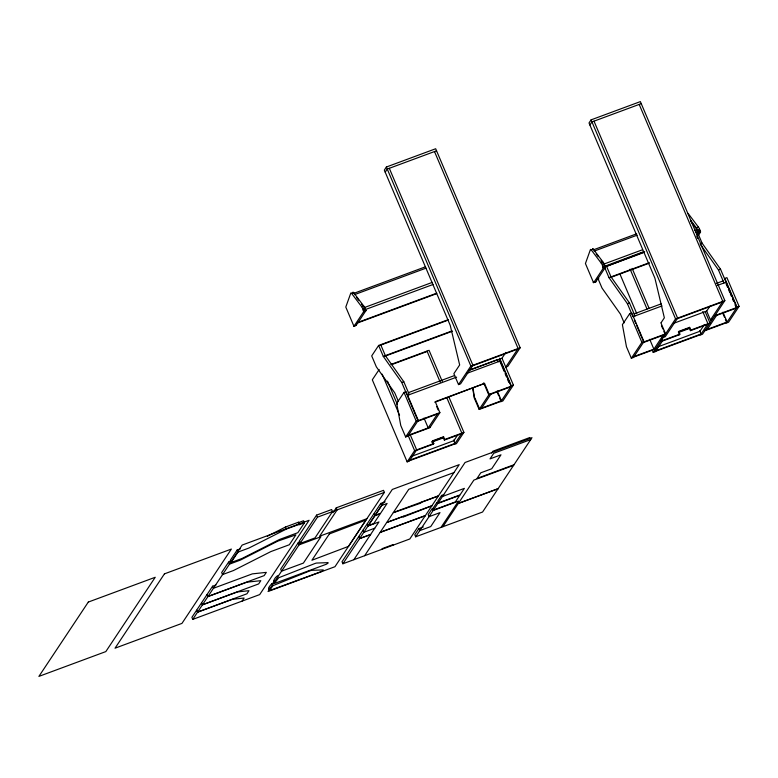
<?xml version="1.0" encoding="UTF-8"?>
<svg xmlns="http://www.w3.org/2000/svg" width="778" height="778" viewBox="0 0 778 778"><rect width="100%" height="100%" fill="white"/><g stroke="black" fill="none" stroke-linecap="round" stroke-linejoin="round"><path stroke-width="1.17" d="M354.019 326.186L363.647 311.735L362.801 308.856A4.464 1.128 69.7 0 0 361.605 306.678L351.598 293.403A2.927 0.739 69.7 0 0 350.79 293.121L345.792 307.057L353.893 326.147L356.12 325.399L365.709 310.976L364.853 308.098A4.464 1.128 69.7 0 0 363.657 305.919L353.65 292.645A2.927 0.739 69.7 0 0 352.842 292.363M593.702 282.628L603.29 268.206L602.435 265.327A4.464 1.128 69.7 0 0 601.238 263.149L591.231 249.884A2.927 0.739 69.7 0 0 590.424 249.592L585.435 263.528L593.536 282.618L595.754 281.869L605.342 267.447L604.487 264.569A4.464 1.128 69.7 0 0 603.29 262.39L593.293 249.116A2.927 0.739 69.7 0 0 592.486 248.834M698.566 235.112L700.521 232.107L699.646 229.316A4.464 1.128 69.7 0 0 698.459 227.137L688.452 213.862A2.927 0.739 69.7 0 0 687.645 213.58M273.574 582.722C271.6 583.053 266.64 589.491 269.558 588.363M274.469 583.199L278.719 577.753L314.711 563.603A2.927 0.515 -23 0 1 316.763 563.039L327.703 562.669A4.464 0.778 -23 0 1 328.121 563.039L326.459 564.196L275.431 583.101C271.347 582.975 275.315 576.216 278.398 575.457M700.472 232.243L698.45 232.953L697.176 234.868M272.806 585.708L269.655 590.531L321.625 571.46L323.288 570.293A4.464 0.778 -23 0 0 322.88 569.934L311.939 570.303A2.927 0.515 -23 0 0 309.877 570.867L272.806 585.708L271.93 583.656M385.129 501.81L380.763 503.434L374.208 513.305L375.074 515.357L380.539 513.334L387.094 503.454L381.628 505.476L375.074 515.357M368.237 525.646L374.792 515.765L380.257 513.743L373.703 523.623L368.237 525.646L367.372 523.594L373.926 513.713L374.792 515.765M434.494 151.554L518.109 348.525L505.758 367.109L507.81 366.341L520.161 347.766L435.68 148.744L386.384 167.007L384.332 170.1L450.229 325.35L459.662 364.95L453.875 373.664L458.514 384.604L460.566 383.846L472.917 365.261L389.311 168.301M385.198 172.152L387.259 169.059L436.555 150.796M212.569 586.233L207.162 594.363L208.037 596.415L264.17 575.613L266.339 572.365L252.344 573.872L213.435 588.285L212.569 586.233L215.905 584.998M228.615 562.086L221.672 572.53L222.547 574.582L233.497 570.527L270.861 551.583L289.348 544.736L295.912 534.856L277.804 541.128L240.441 560.072L229.491 564.138L228.615 562.086L230.813 561.269M240.431 548.811L237.144 550.027L230.2 560.481L231.066 562.533L242.026 558.478L279.39 539.524L297.877 532.677L304.431 522.806L303.566 520.754L298.091 522.787L298.47 522.203L298.956 524.839L304.431 522.806M192.759 619.385L242.162 545.067L309.09 520.278L259.687 594.596L192.759 619.385L191.894 617.333L196.649 610.176L197.524 612.228L232.437 599.293L244.117 598.029L242.055 601.131M231.066 562.533L238.019 552.079L248.97 548.023L286.333 529.079L299.345 524.255M448.293 319.641L378.643 345.442L371.699 355.896L376.338 366.837L394.777 392.89L398.472 401.584M380.316 345.267L380.695 344.683L385.343 355.624L403.782 381.687L409.306 394.67M379.158 369.521L372.312 379.81L407.157 461.879L409.209 461.121L416.668 449.888L410.074 434.367M298.178 542.811L280.683 569.136L281.548 571.178L303.381 563.097L320.886 536.771L299.044 544.863L298.178 542.811L300.357 542.003M316.578 515.124L299.083 541.449L299.958 543.501L315.012 537.919L332.507 511.593L331.642 509.541L316.578 515.124L317.453 517.175L268.05 591.494L334.968 566.705L384.371 492.386L383.505 490.334L336.261 507.83L333.023 512.702M404.006 392.384L396.692 403.383L400.758 425.478L405.649 436.983L407.701 436.225L418.253 420.353L406.058 391.626L404.006 392.384L416.191 421.112L405.649 436.983M702.758 311.54L707.941 323.745L700.472 334.968L702.534 334.209L724.853 300.629L640.372 101.607L591.076 119.87L589.024 122.963L654.92 278.213L664.354 317.823L661.135 322.656M589.889 125.015L591.951 121.922L641.247 103.659M437.45 413.964L428.192 427.9L424.01 418.058M407.157 461.879L414.616 450.656L433.784 443.548L432.626 440.815L443.577 436.759L444.734 439.492L444.355 440.076L443.188 437.333L432.237 441.398L433.395 444.131L416.279 450.472M472.567 387.989L474.502 398.521L479.151 409.461L489.187 394.368L484.538 383.418L435.242 401.681L439.891 412.622L429.864 427.715L407.954 435.836M458.514 384.604L470.865 366.03L520.161 347.766M342.894 563.768L392.297 489.45L459.214 464.651L409.811 538.979L342.894 563.768L342.019 561.716L362.918 530.285L363.783 532.337L374.831 528.145L378.944 521.95L367.994 526.006L367.119 523.954L363.005 530.149L363.88 532.201M432.237 441.398L432.626 440.815M353.844 559.713L374.743 528.272M433.395 444.131L433.784 443.548M364.629 555.716L380.063 532.492L425.255 515.756M443.577 436.759L442.672 438.111L431.722 442.167M474.502 398.521L472.985 387.57M484.538 383.418L434.863 402.265M469.222 370.347L501.985 358.211L505.836 352.405M457.736 434.863L453.875 440.679L410.949 456.579M381.745 549.375L382.261 548.607L393.211 544.542L392.696 545.32M448.848 396.897L463.912 432.393L456.443 443.616L454.391 444.374L461.85 433.151L446.786 397.665M481.592 408.119L490.85 394.183M513.402 385.1L511.35 385.859L500.799 401.73L502.851 400.971L513.402 385.1L501.985 358.211M423.281 526.949L418.904 528.573L414.791 534.758L415.656 536.81L482.574 512.021L531.977 437.693L465.059 462.492L415.656 536.81M441.573 495.44L437.751 501.188L438.102 503.055L460.002 494.934L464.369 488.37L442.468 496.481L441.573 495.44L443.771 494.633M644.699 251.761L606.013 266.533L643.182 252.753M440.99 527.426L458.485 501.11L433.151 510.494L432.286 508.442L428.163 514.637L429.038 516.689L439.988 512.624L430.73 526.56L419.77 530.625L418.904 528.573M491.647 453.097L492.892 451.221L529.857 437.528M442.867 526.735L458.31 503.502L498.017 488.798M629.703 313.651L622.39 324.65L626.455 346.735L631.347 358.25L633.399 357.491L643.951 341.62L631.755 312.892L629.703 313.651L641.889 342.378L631.347 358.25M663.148 335.23L653.89 349.166L649.708 339.315M652.295 350.256L653.238 352.473L675.557 318.892L724.853 300.629M662.37 341.065L679.486 334.725L679.865 334.141L678.708 331.409L689.658 327.353L690.825 330.086L690.436 330.669L689.279 327.927L678.319 331.992M689.658 327.353L688.763 328.705L678.902 332.352M673.913 323.22L706.677 311.083L709.886 306.24M725.66 282.784L726.049 282.21L717.238 285.468M704.46 324.494L699.957 331.263L658.159 346.755M706.677 311.083L710.45 319.972L722.801 301.387L639.185 104.417M707.29 329.386L716.548 315.45M737.048 307.125L726.496 322.996L728.548 322.238L739.1 306.367L726.905 277.639L724.853 278.398L737.048 307.125L739.1 306.367M267.321 536.227L285.468 527.027L298.47 522.203M356.071 325.418L355.556 324.883M351.598 293.403L353.65 292.645M353.854 293.335L425.391 266.835M354.457 294.658L425.994 268.157M361.605 306.678L363.657 305.919M432.344 282.365L364.221 307.611L361.43 303.906M362.801 308.856L364.853 308.098M363.375 310.218L365.427 309.45M365.086 309.654L433.22 284.417M363.443 310.403L365.495 309.644M363.511 310.587L365.563 309.829M363.559 310.782L365.611 310.014M363.608 310.957L365.66 310.198M363.647 311.132L365.699 310.373M363.666 311.288L365.718 310.529M363.686 311.433L365.738 310.665M363.676 311.657L365.738 310.792M363.647 311.735L365.709 310.976M357.345 322.588L436.828 293.15M356.966 323.171L436.448 293.724M353.669 325.914L355.721 325.146M353.747 326.011L355.809 325.253M353.825 326.089L355.954 325.389M591.231 249.884L593.293 249.116M593.488 249.806L636.637 233.818M594.091 251.129L637.24 235.141M601.238 263.149L603.29 262.39M690.689 220.31L696.398 227.896L698.459 227.137M381.434 344.849L446.776 320.643M642.463 249.777L603.854 264.082L601.063 260.377M694.696 230.424L696.962 229.588L697.837 231.64L695.561 232.476M602.435 265.327L604.487 264.569M696.398 227.896A4.464 1.128 69.7 0 1 697.594 230.074L699.646 229.316M603.008 266.689L605.06 265.93M697.594 230.074L698.167 231.436L700.219 230.667M603.076 266.873L643.328 251.829M700.54 232.009C698.06 234.966 697.331 230.346 700.297 230.862M603.145 267.058L605.196 266.3M698.304 231.805L700.356 231.047M603.203 267.253L605.255 266.484M698.362 231.99L700.414 231.231M603.242 267.428L605.294 266.669M698.411 232.175L700.463 231.416M603.281 267.603L605.333 266.844M698.44 232.35L700.492 231.581M603.31 267.758L605.362 267M698.469 232.505L700.521 231.747M603.32 267.904L605.372 267.146M698.479 232.651L700.531 231.883M605.372 267.262L603.31 268.128L605.342 267.447M378.643 345.442L383.291 356.392L451.814 331M384.954 356.207L452.553 331.165M596.6 279.642L598.865 278.806M593.303 282.385L595.705 281.889M593.39 282.482L595.442 281.724M593.458 282.56L595.754 281.869M604.807 267.807L608.989 277.649L649.348 262.701M700.044 243.922L702.096 243.154L720.535 269.217L736.785 307.514L714.885 315.625M610.652 277.474L648.959 263.285M390.867 364.474L429.067 350.324L442.254 381.376M391.616 364.639L426.636 351.666M383.291 356.392L401.73 382.445L403.782 381.687M608.989 277.649L627.428 303.712L629.48 302.943L635.004 315.936M700.725 244.885L718.473 269.976L720.535 269.217M472.538 365.845L517.72 349.108M408.431 392.618L454.615 375.511M470.389 369.667L497.424 359.65M456.618 377.145L407.244 395.438L417.99 420.742L439.891 412.622M466.751 373.391L500.351 360.943L499.962 361.527L504.163 371.427M634.128 313.884L661.164 303.867M716.363 283.416L723.122 280.916M662.039 305.919L632.942 316.704L627.428 303.712M677.23 318.708L722.412 301.971M416.191 421.112L418.253 420.353M489.187 394.368L511.088 386.248L499.427 358.775M417.601 421.316L439.502 413.206M510.708 386.831L488.798 394.942L483.663 382.844M641.889 342.378L643.951 341.62M643.299 342.583L665.2 334.472L663.799 331.165M714.496 316.208L736.406 308.088M663.206 337.467L665.258 336.709L677.609 318.124L594.003 121.164M710.45 319.972L712.502 319.213M660.697 341.241L679.865 334.141M690.825 330.086L709.993 322.987L705.286 311.89M408.343 435.252L430.253 427.141M690.436 330.669L707.552 324.329M479.151 409.461L501.061 401.341L499.661 398.064M634.041 356.519L655.951 348.408M705.228 330.144L727.138 322.024L722.957 312.182M633.652 357.102L655.562 348.982M704.849 330.728L726.749 322.607L725.359 319.33M655.932 350.742L701.124 334.005L699.704 330.679M655.553 351.325L700.735 334.579M653.238 352.473L655.29 351.714L662.749 340.482L661.815 338.265M444.734 439.492L463.912 432.393M444.355 440.076L461.471 433.735M409.85 460.148L455.033 443.411L453.623 440.085M409.461 460.732L454.653 443.995M317.453 517.175L384.371 492.386M530.732 439.58L493.758 453.273L490.033 458.884L500.983 454.829L491.725 468.764L480.765 472.82L477.04 478.431L514.005 464.738M453.963 472.557L408.771 489.304L393.337 512.527L438.52 495.79M366.876 518.702L319.632 536.207L337.137 509.882L336.261 507.83M513.568 465.39L473.86 480.104L458.427 503.327L498.134 488.623M438.354 496.033L421.238 502.374L420.723 503.152L393.172 512.78L386.744 522.456L431.926 505.71M431.839 505.846L403.247 517.02L403.763 516.242L386.647 522.583L380.218 532.259L425.401 515.522M370.62 534.467L359.669 538.532L358.804 536.48M370.571 534.554L359.621 538.609L358.746 536.557M274.216 581.156L273.652 581.244M690.689 221.263L696.962 229.588L697.214 231.338M596.191 253.9L598.282 256.682M356.548 297.429L358.639 300.211M629.48 302.943L611.041 276.89L606.393 265.95M726.127 283.882L727.527 287.189M728.451 289.358L729.842 292.635M730.328 293.792L731.262 295.99M732.662 299.287L733.605 301.494M735.006 304.791L735.939 306.989M718.473 269.976L723.997 282.968M697.448 232.214L702.096 243.154M696.787 236.259L697.72 238.447M723.034 313.855L724.435 317.142M591.076 119.87L675.557 318.892M678.708 332.896L679.486 334.725M660.94 322.948L665.589 333.888L643.688 341.999L636.686 325.496M661.465 325.671L662.875 328.997M632.154 268.4L649.105 308.321M630.102 269.159L647.043 309.08M619.813 273.73L636.764 313.651M634.352 320.001L635.752 323.298M624.16 322.851L620.474 314.156L602.036 288.103L597.854 278.261M499.622 358.24L511.35 385.859M505.097 373.625L506.507 376.931M507.441 379.129L508.841 382.426M497.375 359.533L498.299 361.702M497.259 390.916L501.44 400.767L479.53 408.878L474.891 397.937M497.337 392.589L498.737 395.876M386.384 167.007L470.865 366.03M427.015 351.082L440.202 382.134M436.701 406.602L438.111 409.928M401.73 382.445L406.787 394.358M387.483 381.132L397.364 404.424M382.134 374.13L399.552 415.16M408.022 435.126L414.616 450.656M380.763 503.434L381.628 505.476M285.468 527.027L286.333 529.079M268.896 588.508L269.772 590.56L268.77 588.411M237.144 550.027L238.019 552.079M329.347 533.941L311.92 560.238L348.544 546.36L365.971 520.064L329.347 533.941M88.303 602.065L38.9 676.393L105.818 651.594L155.221 577.276L88.303 602.065M164.44 573.863L115.037 648.191L181.955 623.392L231.358 549.074L164.44 573.863M201.531 602.833L196.766 610.001L197.641 612.053L246.937 593.789L248.989 590.687L237.319 591.951L202.397 604.885L201.531 602.833M207.036 594.548L201.638 602.678L202.504 604.73L258.646 583.928L260.815 580.67L246.821 582.187L207.911 596.6L207.036 594.548M436.925 502.432L433.103 508.18L433.453 510.047L455.354 501.927L459.73 495.353L437.82 503.473L436.925 502.432"/></g></svg>
